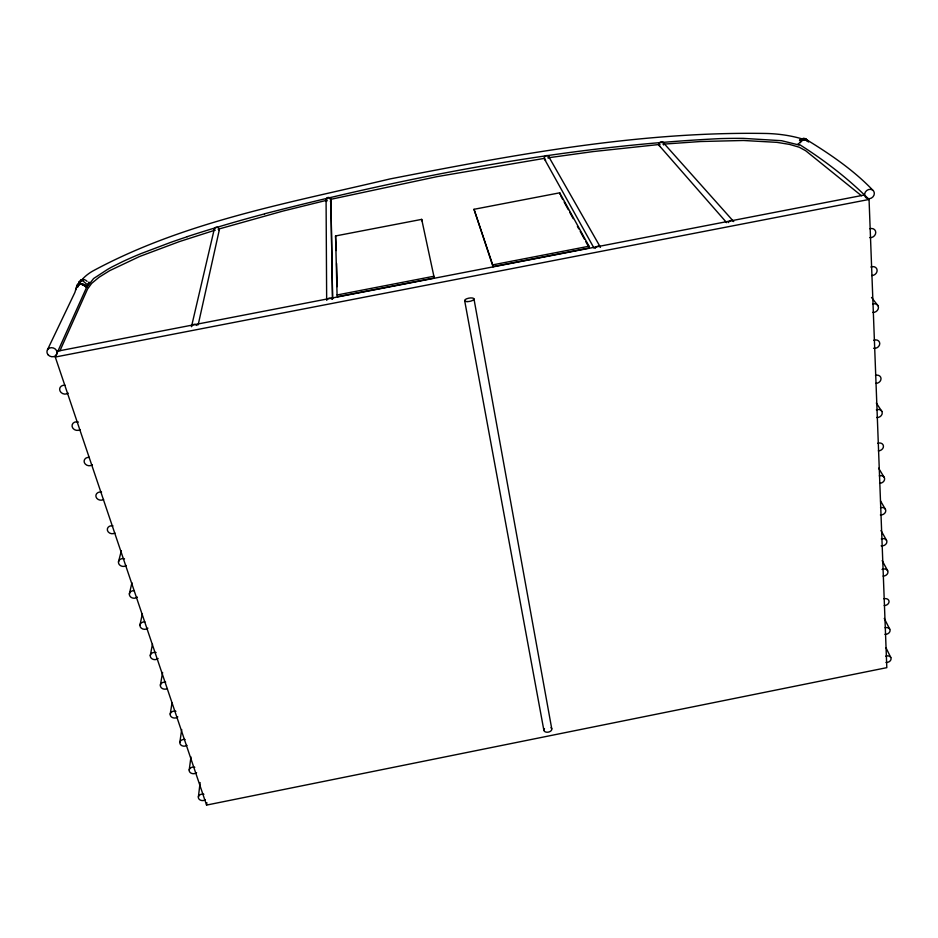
<?xml version="1.0" encoding="UTF-8"?>
<svg xmlns="http://www.w3.org/2000/svg" width="938" height="938" viewBox="0 0 938 938"><rect width="100%" height="100%" fill="white"/><g stroke="black" fill="none" stroke-linecap="round" stroke-linejoin="round"><path stroke-width="1.41" d="M798.473 143.901C823.904 159.894 847.882 178.232 869.057 199.466L886.809 667.657L206.559 805.085L206.841 802.588M198.387 796.96L200.111 782.609M189.218 769.992L190.953 756.931M179.838 742.392L181.702 729.541M170.224 714.123L172.064 702.597M160.375 685.174L162.614 672.452M150.291 655.498L152.484 644.113M139.95 625.095L142.377 613.64M198.176 324.829L219.281 230.044M129.35 593.918L131.941 582.744M191.481 326.623L214.274 229.107M118.481 561.944L121.33 550.735M77.338 287.38L78.827 284.648L76.752 286.325L76.107 289.631M77.526 287.134L78.944 284.554M77.338 287.087C80.222 280.181 86.226 274.822 92.616 271.129C184.376 221.438 289.35 202.936 389.903 178.959C514.094 154.77 640.009 131.144 767.026 133.489C780.193 133.9 793.349 135.928 805.789 140.043L804.593 139.598L805.789 140.043M76.939 287.286L79.449 281.365C81.16 278.738 85.217 279.043 87.07 281.365M87.797 284.718L55.272 357.038L206.559 805.085M88.195 283.956L89.004 282.057L86.777 287.274L93.612 278.527L107.53 269.441A88.535 26.135 -13.8 0 1 112.15 266.849L122.573 261.667A187.494 58.602 -13.3 0 1 141.099 253.565L170.704 242.379A348.76 120.357 -12.7 0 1 181.702 238.58L187.401 236.669M59.926 350.789L87.562 289.021L91.678 283.37L99.1 277.226L109.676 270.66L139.481 256.543L179.475 241.57L215.306 230.091M47.486 349.733L74.899 292.422L77.197 284.671L83.13 279.782M800.196 142.799L802.307 140.125L799.387 142.728M800.689 140.419L801.861 139.223L800.407 140.559M77.139 285.856L80.316 284.108M799.457 140.313L803.725 138.461M804.71 139.774L802.213 140.172L804.511 139.621M80.832 280.087L83.763 279.524M803.972 139.645L803.034 139.879L805.66 139.914M802.928 139.891L802.037 140.172L803.596 139.809M218.097 229.235L282.866 211.097L327.421 200.111M84.256 284.742C73.281 283.124 85.088 283.78 85.968 285.515M264.586 213.782C413.728 175.465 566.13 146.07 720.185 138.613A247.503 79.742 -7.8 0 1 743.306 138.367L781.589 140.7L799.07 145.015L798.132 143.831M330.188 199.454L437.178 176.614L544.955 158.276M79.906 284.214L81.149 284.073M337.07 294.989L433.919 276.253L434.259 278.011L337.469 296.736L337.07 294.989L335.558 235.954L421.701 219.375L434.259 278.011M474.007 209.303L492.708 264.879L589.017 246.237L589.263 248.007L493.001 266.638L474.007 209.303L559.728 192.818L589.017 246.237M57.957 351.082L863.675 195.151M55.272 357.038L869.057 199.466M547.757 157.854L593.179 151.569L660.024 144.417M80.305 284.167L82.098 284.097M802.905 138.496L803.655 138.39M662.932 144.171L700.534 141.521L743.471 140.489L776.922 142.353L789.55 144.405L799.211 147.207L805.695 150.748L861.494 195.761M804.663 138.402L807.536 140.149M83.376 284.695L81.747 284.05L84.701 285.891L83.376 284.695L80.187 284.085L83.658 284.789L81.958 284.085L84.924 286.02M804.675 138.543C828.852 153.304 853.064 169.543 872.797 190.179M806.352 139.27L804.523 138.625L806.633 140.512M806.68 140.419L805.285 139.703L808.603 142.037M805.824 139.387L806.668 140.325M82.392 280.474L86.847 284.273M662.896 142.213L733.07 220.864M659.25 145.589L726.669 222.658M871.508 297.44L878.074 305.835M876.303 403.023L881.884 411.419M878.636 468.214L884.264 477.477M880.536 500.951L885.413 509.299M548.73 156.646L599.816 246.19M881.017 530.545L886.539 540.347M544.603 159.296L594.012 248.101M560.666 195.69L562.753 199.524M564.148 202.069L568.334 209.725M569.729 212.281L573.224 218.66M577.409 226.316L578.805 228.872M580.2 231.416L584.386 239.073M585.781 241.629L589.263 248.007M882.166 560.607L887.629 570.667M884.253 618.423L889.752 629.187M885.929 647.677L890.772 657.444M335.558 235.954L336.261 250.528M421.701 219.375L422.018 220.969M464.662 300.652L543.888 730.397M473.96 298.847L551.755 728.814M492.708 264.879L493.001 266.638M559.728 192.818L559.963 194.412M336.601 263.531L337.199 286.629M330.903 200.275L332.568 298.624M330.88 199.348L332.568 298.952M326.072 199.337L326.659 298.988M550.993 727.724A4.022 2.556 -10.3 0 1 550.583 731.183A4.022 2.556 -10.3 0 1 545.295 731.875A4.022 2.556 -10.3 0 1 544.474 728.58M728.439 222.599A3.06 2.732 -42 0 1 733.739 221.567M660.293 146.516A2.544 2.333 -48.7 0 1 659.18 143.385A2.544 2.333 -48.7 0 1 662.357 141.931A2.544 2.333 -48.7 0 1 663.612 144.991M595.161 248.394A3.013 2.791 -34.3 0 1 600.472 247.362M545.67 160.199A2.451 2.345 -44.6 0 1 544.368 157.35A2.451 2.345 -44.6 0 1 547.112 155.591A2.451 2.345 -44.6 0 1 549.058 158.018M326.694 300.359A3.025 2.826 5.2 0 1 332.052 299.316M326.752 201.459A2.462 2.368 17 0 1 326.705 198.129A2.462 2.368 17 0 1 330.129 198.082A2.462 2.368 17 0 1 330.34 201.4M191.493 326.518A3.084 2.791 15.5 0 1 196.886 325.474M214.439 230.373A2.556 2.368 23.1 0 1 216.678 227.172A2.556 2.368 23.1 0 1 219.175 230.455M885.753 656.166A4.162 3.248 -16.8 0 1 891.1 658.605A4.162 3.248 -16.8 0 1 886 662.474M205.363 799.751A4.198 3.236 -0.1 0 1 199.958 799.891A4.198 3.236 -0.1 0 1 198.868 795.799A4.198 3.236 -0.1 0 1 203.898 794.275M885.062 627.757A4.221 3.318 -17.5 0 1 890.08 630.535A4.221 3.318 -17.5 0 1 884.921 634.346M196.605 772.631A4.256 3.306 0.6 0 1 191.059 773.135A4.256 3.306 0.6 0 1 189.628 768.914A4.256 3.306 0.6 0 1 194.787 767.261M883.959 598.807A4.268 3.389 -18.3 0 1 889.048 601.493A4.268 3.389 -18.3 0 1 884.217 605.561M187.014 745.358A4.315 3.389 1.3 0 1 179.955 743.658A4.315 3.389 1.3 0 1 185.044 739.519M882.048 569.46A4.327 3.471 -19.1 0 1 887.946 571.57A4.327 3.471 -19.1 0 1 883.092 576.084M177.821 716.925A4.362 3.471 2.2 0 1 172.135 717.418A4.362 3.471 2.2 0 1 170.634 712.997A4.362 3.471 2.2 0 1 175.922 711.297M881.286 538.94A4.385 3.553 -20.1 0 1 886.891 541.801A4.385 3.553 -20.1 0 1 881.145 545.822M167.433 688.539A4.42 3.541 3.1 0 1 160.457 686.323A4.42 3.541 3.1 0 1 165.698 682.196M880.501 507.716A4.444 3.635 -21.1 0 1 885.777 510.776A4.444 3.635 -21.1 0 1 880.372 514.95M158.112 658.488A4.491 3.635 4.1 0 1 152.273 658.968A4.491 3.635 4.1 0 1 150.713 654.325A4.491 3.635 4.1 0 1 156.118 652.578M879.293 475.847A4.502 3.717 -22.3 0 1 884.628 478.814A4.502 3.717 -22.3 0 1 879.574 483.293M147.887 628.167A4.549 3.717 5.3 0 1 140.243 626.842A4.549 3.717 5.3 0 1 144.944 621.929M877.64 443.346A4.573 3.799 -23.6 0 1 883.444 446.054A4.573 3.799 -23.6 0 1 878.343 450.826M137.405 597.096A4.62 3.799 6.5 0 1 129.655 595.712A4.62 3.799 6.5 0 1 134.404 590.694M876.362 409.859A4.631 3.893 -25 0 1 882.248 412.837A4.631 3.893 -25 0 1 876.655 417.516M126.325 565.485A4.678 3.893 7.9 0 1 120.322 565.52A4.678 3.893 7.9 0 1 118.974 560.561A4.678 3.893 7.9 0 1 124.508 558.837M875.471 375.376A4.702 3.987 -26.6 0 1 881.017 378.577A4.702 3.987 -26.6 0 1 875.775 383.396M114.94 533.042A4.749 3.987 9.5 0 1 107.436 530.427A4.749 3.987 9.5 0 1 112.959 525.855M873.7 340.306A4.772 4.08 -28.4 0 1 879.762 343.636A4.772 4.08 -28.4 0 1 873.583 348.279M103.614 499.497A4.831 4.08 11.2 0 1 95.993 496.8A4.831 4.08 11.2 0 1 101.574 492.122M872.762 303.994A4.854 4.174 -30.4 0 1 878.46 307.57A4.854 4.174 -30.4 0 1 872.645 312.413M92.358 464.802A4.913 4.174 13.1 0 1 84.385 462.68A4.913 4.174 13.1 0 1 89.403 457.404M870.91 267.037A4.936 4.268 -32.7 0 1 877.112 270.121A4.936 4.268 -32.7 0 1 871.672 275.549M80.058 429.698A4.995 4.28 15.3 0 1 72.132 426.591A4.995 4.28 15.3 0 1 78.382 422.065M869.901 228.755A5.018 4.373 -35.2 0 1 875.752 232.53A5.018 4.373 -35.2 0 1 869.784 237.631M68.169 393.104A5.077 4.373 17.6 0 1 59.938 390.818A5.077 4.373 17.6 0 1 65.062 385.284M187.295 236.611A609.688 246.811 -12.2 0 1 264.657 213.864M78.909 282.924L79.284 281.846L78.792 282.889M802.307 140.125L800.993 141.251L802.307 140.125M801.263 139.223L799.739 140.524L801.298 139.211M806.774 140.466L805.32 139.727L806.774 140.466M86.015 287.028L85.182 285.492L85.968 286.934M467.077 301.602A4.737 1.665 -10.4 0 0 473.971 298.964A4.737 1.665 -10.4 0 0 466.866 298.706A4.737 1.665 -10.4 0 0 467.077 301.602M869.42 198.715A5.112 4.467 -37.9 0 0 873.724 191.2A5.112 4.467 -37.9 0 0 865.282 192.161A5.112 4.467 -37.9 0 0 869.42 198.715M47.99 354.693A5.171 4.479 20.1 0 0 56.726 354.318A5.171 4.479 20.1 0 0 51.273 347.67A5.171 4.479 20.1 0 0 47.99 354.693"/></g></svg>
